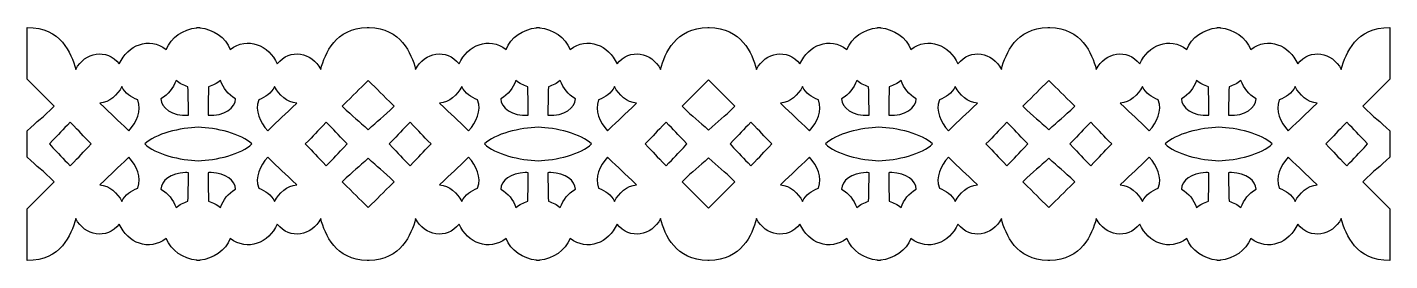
# Model space of a CAD drawing. Header units: centimetres. Extents: x -14.3 to 12.6, y 1.7 to 6.3.
import ezdxf

# ---------------------------------------------------------------- set-up
doc = ezdxf.new("R2010")
doc.units = ezdxf.units.CM
doc.header["$MEASUREMENT"] = 0
doc.layers.add('Layer 1', color=7, linetype='Continuous')

msp = doc.modelspace()

# ---------------------------------------------------------------- linework, layer by layer
at = {"layer": 'Layer 1', "color": 216}
for points, knots in [([(-14.31992, 6.27779), (-14.31992, 5.8119), (-14.32012, 5.72255), (-14.31992, 5.2553), (-14.31992, 5.2553), (-14.10449, 5.03993), (-14.04083, 4.97615), (-13.78739, 4.72277), (-13.78739, 4.72277), (-14.01543, 4.49467), (-14.11722, 4.4378), (-14.31992, 4.23504), (-14.31992, 4.23504), (-14.31992, 4.23504), (-14.31992, 4.0217), (-14.31992, 4.0217), (-14.31992, 4.0217), (-14.31992, 4.0217), (-14.31992, 3.93042), (-14.31992, 3.93042), (-14.31992, 3.93042), (-14.31992, 3.93042), (-14.31992, 3.71708), (-14.31992, 3.71708), (-14.31992, 3.71708), (-14.11722, 3.51432), (-14.01543, 3.45745), (-13.78739, 3.22935), (-13.78739, 3.22935), (-14.04083, 2.97597), (-14.10449, 2.91275), (-14.31992, 2.69738), (-14.31992, 2.69738), (-14.32012, 2.23013), (-14.31992, 2.14022), (-14.31992, 1.67433), (-14.31992, 1.67433), (-13.65963, 1.66807), (-13.4523, 2.17241), (-13.36126, 2.50195), (-13.36126, 2.50195), (-13.18319, 2.16002), (-12.75552, 2.07567), (-12.50283, 2.39332), (-12.50283, 2.39332), (-12.33549, 2.01951), (-11.92127, 1.84884), (-11.57553, 2.10942), (-11.57553, 2.10942), (-11.48395, 1.86948), (-11.24213, 1.70572), (-10.97413, 1.67825), (-10.97413, 1.67825), (-10.97413, 1.67647), (-10.97413, 1.67611), (-10.97413, 1.67433), (-10.97413, 1.67433), (-10.96412, 1.6746), (-10.95441, 1.67535), (-10.94445, 1.67601), (-10.94445, 1.67601), (-10.93468, 1.67537), (-10.92516, 1.67459), (-10.91534, 1.67433), (-10.91534, 1.67433), (-10.91533, 1.67611), (-10.91534, 1.67647), (-10.91534, 1.67825), (-10.91534, 1.67825), (-10.64733, 1.70572), (-10.40551, 1.86948), (-10.31393, 2.10942), (-10.31393, 2.10942), (-9.9682, 1.84884), (-9.55398, 2.01951), (-9.38663, 2.39332), (-9.38663, 2.39332), (-9.13394, 2.07567), (-8.70628, 2.16002), (-8.52821, 2.50195), (-8.52821, 2.50195), (-8.43915, 2.17959), (-8.23886, 1.69021), (-7.61211, 1.67489), (-7.61211, 1.67489), (-7.61211, 1.67463), (-7.61211, 1.67458), (-7.61211, 1.67433), (-7.61211, 1.67433), (-7.60484, 1.67426), (-7.59798, 1.67483), (-7.59083, 1.67489), (-7.59083, 1.67489), (-7.58374, 1.67483), (-7.57674, 1.67426), (-7.56955, 1.67433), (-7.56955, 1.67433), (-7.56955, 1.67458), (-7.56955, 1.67463), (-7.56955, 1.67489), (-7.56955, 1.67489), (-6.94311, 1.69041), (-6.74249, 2.17966), (-6.65345, 2.50195), (-6.65345, 2.50195), (-6.47538, 2.16002), (-6.04771, 2.07567), (-5.79502, 2.39332), (-5.79502, 2.39332), (-5.62768, 2.01951), (-5.21346, 1.84884), (-4.86772, 2.10942), (-4.86772, 2.10942), (-4.77614, 1.86948), (-4.53432, 1.70572), (-4.26632, 1.67825), (-4.26632, 1.67825), (-4.26632, 1.67647), (-4.26632, 1.67611), (-4.26632, 1.67433), (-4.26632, 1.67433), (-4.25631, 1.6746), (-4.2466, 1.67535), (-4.23664, 1.67601), (-4.23664, 1.67601), (-4.22686, 1.67537), (-4.21735, 1.67459), (-4.20752, 1.67433), (-4.20752, 1.67433), (-4.20752, 1.67611), (-4.20752, 1.67647), (-4.20752, 1.67825), (-4.20752, 1.67825), (-3.93952, 1.70572), (-3.6977, 1.86948), (-3.60612, 2.10942), (-3.60612, 2.10942), (-3.26039, 1.84884), (-2.84616, 2.01951), (-2.67882, 2.39332), (-2.67882, 2.39332), (-2.42613, 2.07567), (-1.99847, 2.16002), (-1.8204, 2.50195), (-1.8204, 2.50195), (-1.73043, 2.17632), (-1.52658, 1.68002), (-0.8847, 1.67433), (-0.8847, 1.67433), (-0.87699, 1.67426), (-0.86957, 1.67425), (-0.86174, 1.67433), (-0.86174, 1.67433), (-0.21969, 1.67991), (-0.01601, 2.17628), (0.07396, 2.50195), (0.07396, 2.50195), (0.25204, 2.16002), (0.6797, 2.07567), (0.93239, 2.39332), (0.93239, 2.39332), (1.09973, 2.01951), (1.51395, 1.84884), (1.85969, 2.10942), (1.85969, 2.10942), (1.95127, 1.86948), (2.19309, 1.70572), (2.46109, 1.67825), (2.46109, 1.67825), (2.46109, 1.67647), (2.46109, 1.67611), (2.46109, 1.67433), (2.46109, 1.67433), (2.4711, 1.6746), (2.48081, 1.67535), (2.49077, 1.67601), (2.49077, 1.67601), (2.50055, 1.67537), (2.51006, 1.67459), (2.51989, 1.67433), (2.51989, 1.67433), (2.51989, 1.67611), (2.51989, 1.67647), (2.51989, 1.67825), (2.51989, 1.67825), (2.78789, 1.70572), (3.02971, 1.86948), (3.12129, 2.10942), (3.12129, 2.10942), (3.46703, 1.84884), (3.88125, 2.01951), (4.04859, 2.39332), (4.04859, 2.39332), (4.30128, 2.07567), (4.72894, 2.16002), (4.90701, 2.50195), (4.90701, 2.50195), (4.99607, 2.17959), (5.19637, 1.69021), (5.82312, 1.67489), (5.82312, 1.67489), (5.82312, 1.67463), (5.82312, 1.67458), (5.82312, 1.67433), (5.82312, 1.67433), (5.83038, 1.67426), (5.83724, 1.67483), (5.8444, 1.67489), (5.8444, 1.67489), (5.85148, 1.67483), (5.85848, 1.67426), (5.86567, 1.67433), (5.86567, 1.67433), (5.86567, 1.67458), (5.86567, 1.67463), (5.86567, 1.67489), (5.86567, 1.67489), (6.49212, 1.69041), (6.69273, 2.17966), (6.78178, 2.50195), (6.78178, 2.50195), (6.95985, 2.16002), (7.38751, 2.07567), (7.6402, 2.39332), (7.6402, 2.39332), (7.80754, 2.01951), (8.22176, 1.84884), (8.5675, 2.10942), (8.5675, 2.10942), (8.65908, 1.86948), (8.9009, 1.70572), (9.1689, 1.67825), (9.1689, 1.67825), (9.1689, 1.67647), (9.1689, 1.67611), (9.1689, 1.67433), (9.1689, 1.67433), (9.17892, 1.6746), (9.18862, 1.67535), (9.19858, 1.67601), (9.19858, 1.67601), (9.20836, 1.67537), (9.21787, 1.67459), (9.2277, 1.67433), (9.2277, 1.67433), (9.2277, 1.67611), (9.2277, 1.67647), (9.2277, 1.67825), (9.2277, 1.67825), (9.4957, 1.70572), (9.73752, 1.86948), (9.8291, 2.10942), (9.8291, 2.10942), (10.17484, 1.84884), (10.58906, 2.01951), (10.7564, 2.39332), (10.7564, 2.39332), (11.00909, 2.07567), (11.43675, 2.16002), (11.61483, 2.50195), (11.61483, 2.50195), (11.70587, 2.17241), (11.9132, 1.66807), (12.57349, 1.67433), (12.57349, 1.67433), (12.57349, 2.14022), (12.57369, 2.23013), (12.57349, 2.69738), (12.57349, 2.69738), (12.35806, 2.91275), (12.2944, 2.97597), (12.04096, 3.22935), (12.04096, 3.22935), (12.269, 3.45745), (12.37078, 3.51432), (12.57349, 3.71708), (12.57349, 3.71708), (12.57349, 3.71708), (12.57349, 3.93042), (12.57349, 3.93042), (12.57349, 3.93042), (12.57349, 3.93042), (12.57349, 4.0217), (12.57349, 4.0217), (12.57349, 4.0217), (12.57349, 4.0217), (12.57349, 4.23504), (12.57349, 4.23504), (12.57349, 4.23504), (12.37078, 4.4378), (12.269, 4.49467), (12.04096, 4.72277), (12.04096, 4.72277), (12.2944, 4.97615), (12.35806, 5.03993), (12.57349, 5.2553), (12.57349, 5.2553), (12.57369, 5.72255), (12.57349, 5.8119), (12.57349, 6.27779), (12.57349, 6.27779), (11.9132, 6.28405), (11.70587, 5.77971), (11.61483, 5.45017), (11.61483, 5.45017), (11.43675, 5.7921), (11.00909, 5.87645), (10.7564, 5.5588), (10.7564, 5.5588), (10.58906, 5.93261), (10.17484, 6.10384), (9.8291, 5.84326), (9.8291, 5.84326), (9.73752, 6.0832), (9.4957, 6.24646), (9.2277, 6.27387), (9.2277, 6.27387), (9.2277, 6.27565), (9.2277, 6.27601), (9.2277, 6.27779), (9.2277, 6.27779), (9.21787, 6.27753), (9.20836, 6.2773), (9.19858, 6.27667), (9.19858, 6.27667), (9.18862, 6.27732), (9.17891, 6.27752), (9.1689, 6.27779), (9.1689, 6.27779), (9.1689, 6.27601), (9.1689, 6.27565), (9.1689, 6.27387), (9.1689, 6.27387), (8.90091, 6.24646), (8.65908, 6.0832), (8.5675, 5.84326), (8.5675, 5.84326), (8.22176, 6.10384), (7.80754, 5.93261), (7.6402, 5.5588), (7.6402, 5.5588), (7.38751, 5.87645), (6.95985, 5.7921), (6.78178, 5.45017), (6.78178, 5.45017), (6.69273, 5.77246), (6.49212, 6.26171), (5.86567, 6.27723), (5.86567, 6.27723), (5.86567, 6.27749), (5.86567, 6.27754), (5.86567, 6.27779), (5.86567, 6.27779), (5.85848, 6.27786), (5.85148, 6.27728), (5.8444, 6.27723), (5.8444, 6.27723), (5.83724, 6.27729), (5.83038, 6.27786), (5.82312, 6.27779), (5.82312, 6.27779), (5.82312, 6.27754), (5.82312, 6.27749), (5.82312, 6.27723), (5.82312, 6.27723), (5.19637, 6.26191), (4.99607, 5.77253), (4.90701, 5.45017), (4.90701, 5.45017), (4.72894, 5.7921), (4.30128, 5.87645), (4.04859, 5.5588), (4.04859, 5.5588), (3.88125, 5.93261), (3.46703, 6.10384), (3.12129, 5.84326), (3.12129, 5.84326), (3.02971, 6.0832), (2.78788, 6.24646), (2.51989, 6.27387), (2.51989, 6.27387), (2.51989, 6.27565), (2.51989, 6.27601), (2.51989, 6.27779), (2.51989, 6.27779), (2.51006, 6.27753), (2.50054, 6.2773), (2.49077, 6.27667), (2.49077, 6.27667), (2.48081, 6.27732), (2.4711, 6.27752), (2.46109, 6.27779), (2.46109, 6.27779), (2.46109, 6.27601), (2.46109, 6.27565), (2.46109, 6.27387), (2.46109, 6.27387), (2.19309, 6.24646), (1.95127, 6.0832), (1.85969, 5.84326), (1.85969, 5.84326), (1.51395, 6.10384), (1.09973, 5.93261), (0.93239, 5.5588), (0.93239, 5.5588), (0.6797, 5.87645), (0.25204, 5.7921), (0.07396, 5.45017), (0.07396, 5.45017), (-0.01601, 5.77584), (-0.21969, 6.27164), (-0.86174, 6.27723), (-0.86174, 6.27723), (-0.86174, 6.27749), (-0.86174, 6.27754), (-0.86174, 6.27779), (-0.86174, 6.27779), (-0.86556, 6.27783), (-0.86915, 6.27779), (-0.87294, 6.27779), (-0.87294, 6.27779), (-0.87688, 6.27779), (-0.88072, 6.27783), (-0.8847, 6.27779), (-0.8847, 6.27779), (-0.8847, 6.27754), (-0.8847, 6.27749), (-0.8847, 6.27723), (-0.8847, 6.27723), (-1.52657, 6.27154), (-1.73043, 5.7758), (-1.8204, 5.45017), (-1.8204, 5.45017), (-1.99847, 5.7921), (-2.42613, 5.87645), (-2.67882, 5.5588), (-2.67882, 5.5588), (-2.84616, 5.93261), (-3.26039, 6.10384), (-3.60612, 5.84326), (-3.60612, 5.84326), (-3.6977, 6.0832), (-3.93953, 6.24646), (-4.20752, 6.27387), (-4.20752, 6.27387), (-4.20752, 6.27565), (-4.20752, 6.27601), (-4.20752, 6.27779), (-4.20752, 6.27779), (-4.21735, 6.27753), (-4.22687, 6.2773), (-4.23664, 6.27667), (-4.23664, 6.27667), (-4.2466, 6.27732), (-4.25631, 6.27752), (-4.26632, 6.27779), (-4.26632, 6.27779), (-4.26632, 6.27601), (-4.26632, 6.27565), (-4.26632, 6.27387), (-4.26632, 6.27387), (-4.53432, 6.24646), (-4.77614, 6.0832), (-4.86772, 5.84326), (-4.86772, 5.84326), (-5.21346, 6.10384), (-5.62768, 5.93261), (-5.79502, 5.5588), (-5.79502, 5.5588), (-6.04771, 5.87645), (-6.47537, 5.7921), (-6.65345, 5.45017), (-6.65345, 5.45017), (-6.74249, 5.77246), (-6.94311, 6.26171), (-7.56955, 6.27723), (-7.56955, 6.27723), (-7.56955, 6.27749), (-7.56955, 6.27754), (-7.56955, 6.27779), (-7.56955, 6.27779), (-7.57674, 6.27786), (-7.58374, 6.27728), (-7.59083, 6.27723), (-7.59083, 6.27723), (-7.59798, 6.27729), (-7.60484, 6.27786), (-7.61211, 6.27779), (-7.61211, 6.27779), (-7.61211, 6.27754), (-7.61211, 6.27749), (-7.61211, 6.27723), (-7.61211, 6.27723), (-8.23886, 6.26191), (-8.43915, 5.77253), (-8.52821, 5.45017), (-8.52821, 5.45017), (-8.70628, 5.7921), (-9.13394, 5.87645), (-9.38663, 5.5588), (-9.38663, 5.5588), (-9.55397, 5.93261), (-9.9682, 6.10384), (-10.31393, 5.84326), (-10.31393, 5.84326), (-10.40551, 6.0832), (-10.64734, 6.24646), (-10.91534, 6.27387), (-10.91534, 6.27387), (-10.91533, 6.27565), (-10.91534, 6.27601), (-10.91534, 6.27779), (-10.91534, 6.27779), (-10.92516, 6.27753), (-10.93468, 6.2773), (-10.94445, 6.27667), (-10.94445, 6.27667), (-10.95441, 6.27732), (-10.96412, 6.27752), (-10.97413, 6.27779), (-10.97413, 6.27779), (-10.97413, 6.27601), (-10.97413, 6.27565), (-10.97413, 6.27387), (-10.97413, 6.27387), (-11.24213, 6.24646), (-11.48395, 6.0832), (-11.57553, 5.84326), (-11.57553, 5.84326), (-11.92127, 6.10384), (-12.33549, 5.93261), (-12.50283, 5.5588), (-12.50283, 5.5588), (-12.75552, 5.87645), (-13.18319, 5.7921), (-13.36126, 5.45017), (-13.36126, 5.45017), (-13.4523, 5.77971), (-13.65963, 6.28405), (-14.31992, 6.27779)], [0, 0, 0, 0, 0.00735294, 0.00735294, 0.00735294, 0.00735294, 0.01470588, 0.01470588, 0.01470588, 0.01470588, 0.02205882, 0.02205882, 0.02205882, 0.02205882, 0.02941176, 0.02941176, 0.02941176, 0.02941176, 0.03676471, 0.03676471, 0.03676471, 0.03676471, 0.04411765, 0.04411765, 0.04411765, 0.04411765, 0.05147059, 0.05147059, 0.05147059, 0.05147059, 0.05882353, 0.05882353, 0.05882353, 0.05882353, 0.06617647, 0.06617647, 0.06617647, 0.06617647, 0.07352941, 0.07352941, 0.07352941, 0.07352941, 0.08088235, 0.08088235, 0.08088235, 0.08088235, 0.08823529, 0.08823529, 0.08823529, 0.08823529, 0.09558824, 0.09558824, 0.09558824, 0.09558824, 0.10294118, 0.10294118, 0.10294118, 0.10294118, 0.11029412, 0.11029412, 0.11029412, 0.11029412, 0.11764706, 0.11764706, 0.11764706, 0.11764706, 0.125, 0.125, 0.125, 0.125, 0.13235294, 0.13235294, 0.13235294, 0.13235294, 0.13970588, 0.13970588, 0.13970588, 0.13970588, 0.14705882, 0.14705882, 0.14705882, 0.14705882, 0.15441176, 0.15441176, 0.15441176, 0.15441176, 0.16176471, 0.16176471, 0.16176471, 0.16176471, 0.16911765, 0.16911765, 0.16911765, 0.16911765, 0.17647059, 0.17647059, 0.17647059, 0.17647059, 0.18382353, 0.18382353, 0.18382353, 0.18382353, 0.19117647, 0.19117647, 0.19117647, 0.19117647, 0.19852941, 0.19852941, 0.19852941, 0.19852941, 0.20588235, 0.20588235, 0.20588235, 0.20588235, 0.21323529, 0.21323529, 0.21323529, 0.21323529, 0.22058824, 0.22058824, 0.22058824, 0.22058824, 0.22794118, 0.22794118, 0.22794118, 0.22794118, 0.23529412, 0.23529412, 0.23529412, 0.23529412, 0.24264706, 0.24264706, 0.24264706, 0.24264706, 0.25, 0.25, 0.25, 0.25, 0.25735294, 0.25735294, 0.25735294, 0.25735294, 0.26470588, 0.26470588, 0.26470588, 0.26470588, 0.27205882, 0.27205882, 0.27205882, 0.27205882, 0.27941176, 0.27941176, 0.27941176, 0.27941176, 0.28676471, 0.28676471, 0.28676471, 0.28676471, 0.29411765, 0.29411765, 0.29411765, 0.29411765, 0.30147059, 0.30147059, 0.30147059, 0.30147059, 0.30882353, 0.30882353, 0.30882353, 0.30882353, 0.31617647, 0.31617647, 0.31617647, 0.31617647, 0.32352941, 0.32352941, 0.32352941, 0.32352941, 0.33088235, 0.33088235, 0.33088235, 0.33088235, 0.33823529, 0.33823529, 0.33823529, 0.33823529, 0.34558824, 0.34558824, 0.34558824, 0.34558824, 0.35294118, 0.35294118, 0.35294118, 0.35294118, 0.36029412, 0.36029412, 0.36029412, 0.36029412, 0.36764706, 0.36764706, 0.36764706, 0.36764706, 0.375, 0.375, 0.375, 0.375, 0.38235294, 0.38235294, 0.38235294, 0.38235294, 0.38970588, 0.38970588, 0.38970588, 0.38970588, 0.39705882, 0.39705882, 0.39705882, 0.39705882, 0.40441176, 0.40441176, 0.40441176, 0.40441176, 0.41176471, 0.41176471, 0.41176471, 0.41176471, 0.41911765, 0.41911765, 0.41911765, 0.41911765, 0.42647059, 0.42647059, 0.42647059, 0.42647059, 0.43382353, 0.43382353, 0.43382353, 0.43382353, 0.44117647, 0.44117647, 0.44117647, 0.44117647, 0.44852941, 0.44852941, 0.44852941, 0.44852941, 0.45588235, 0.45588235, 0.45588235, 0.45588235, 0.46323529, 0.46323529, 0.46323529, 0.46323529, 0.47058824, 0.47058824, 0.47058824, 0.47058824, 0.47794118, 0.47794118, 0.47794118, 0.47794118, 0.48529412, 0.48529412, 0.48529412, 0.48529412, 0.49264706, 0.49264706, 0.49264706, 0.49264706, 0.5, 0.5, 0.5, 0.5, 0.50735294, 0.50735294, 0.50735294, 0.50735294, 0.51470588, 0.51470588, 0.51470588, 0.51470588, 0.52205882, 0.52205882, 0.52205882, 0.52205882, 0.52941176, 0.52941176, 0.52941176, 0.52941176, 0.53676471, 0.53676471, 0.53676471, 0.53676471, 0.54411765, 0.54411765, 0.54411765, 0.54411765, 0.55147059, 0.55147059, 0.55147059, 0.55147059, 0.55882353, 0.55882353, 0.55882353, 0.55882353, 0.56617647, 0.56617647, 0.56617647, 0.56617647, 0.57352941, 0.57352941, 0.57352941, 0.57352941, 0.58088235, 0.58088235, 0.58088235, 0.58088235, 0.58823529, 0.58823529, 0.58823529, 0.58823529, 0.59558824, 0.59558824, 0.59558824, 0.59558824, 0.60294118, 0.60294118, 0.60294118, 0.60294118, 0.61029412, 0.61029412, 0.61029412, 0.61029412, 0.61764706, 0.61764706, 0.61764706, 0.61764706, 0.625, 0.625, 0.625, 0.625, 0.63235294, 0.63235294, 0.63235294, 0.63235294, 0.63970588, 0.63970588, 0.63970588, 0.63970588, 0.64705882, 0.64705882, 0.64705882, 0.64705882, 0.65441176, 0.65441176, 0.65441176, 0.65441176, 0.66176471, 0.66176471, 0.66176471, 0.66176471, 0.66911765, 0.66911765, 0.66911765, 0.66911765, 0.67647059, 0.67647059, 0.67647059, 0.67647059, 0.68382353, 0.68382353, 0.68382353, 0.68382353, 0.69117647, 0.69117647, 0.69117647, 0.69117647, 0.69852941, 0.69852941, 0.69852941, 0.69852941, 0.70588235, 0.70588235, 0.70588235, 0.70588235, 0.71323529, 0.71323529, 0.71323529, 0.71323529, 0.72058824, 0.72058824, 0.72058824, 0.72058824, 0.72794118, 0.72794118, 0.72794118, 0.72794118, 0.73529412, 0.73529412, 0.73529412, 0.73529412, 0.74264706, 0.74264706, 0.74264706, 0.74264706, 0.75, 0.75, 0.75, 0.75, 0.75735294, 0.75735294, 0.75735294, 0.75735294, 0.76470588, 0.76470588, 0.76470588, 0.76470588, 0.77205882, 0.77205882, 0.77205882, 0.77205882, 0.77941176, 0.77941176, 0.77941176, 0.77941176, 0.78676471, 0.78676471, 0.78676471, 0.78676471, 0.79411765, 0.79411765, 0.79411765, 0.79411765, 0.80147059, 0.80147059, 0.80147059, 0.80147059, 0.80882353, 0.80882353, 0.80882353, 0.80882353, 0.81617647, 0.81617647, 0.81617647, 0.81617647, 0.82352941, 0.82352941, 0.82352941, 0.82352941, 0.83088235, 0.83088235, 0.83088235, 0.83088235, 0.83823529, 0.83823529, 0.83823529, 0.83823529, 0.84558824, 0.84558824, 0.84558824, 0.84558824, 0.85294118, 0.85294118, 0.85294118, 0.85294118, 0.86029412, 0.86029412, 0.86029412, 0.86029412, 0.86764706, 0.86764706, 0.86764706, 0.86764706, 0.875, 0.875, 0.875, 0.875, 0.88235294, 0.88235294, 0.88235294, 0.88235294, 0.88970588, 0.88970588, 0.88970588, 0.88970588, 0.89705882, 0.89705882, 0.89705882, 0.89705882, 0.90441176, 0.90441176, 0.90441176, 0.90441176, 0.91176471, 0.91176471, 0.91176471, 0.91176471, 0.91911765, 0.91911765, 0.91911765, 0.91911765, 0.92647059, 0.92647059, 0.92647059, 0.92647059, 0.93382353, 0.93382353, 0.93382353, 0.93382353, 0.94117647, 0.94117647, 0.94117647, 0.94117647, 0.94852941, 0.94852941, 0.94852941, 0.94852941, 0.95588235, 0.95588235, 0.95588235, 0.95588235, 0.96323529, 0.96323529, 0.96323529, 0.96323529, 0.97058824, 0.97058824, 0.97058824, 0.97058824, 0.97794118, 0.97794118, 0.97794118, 0.97794118, 0.98529412, 0.98529412, 0.98529412, 0.98529412, 1, 1, 1, 1]), ([(-11.38179, 5.2329), (-11.31485, 5.17534), (-11.23502, 5.13169), (-11.14772, 5.10747), (-11.14772, 5.10747), (-11.14364, 4.89405), (-11.138, 4.8083), (-11.13988, 4.54302), (-11.13988, 4.54302), (-11.4582, 4.52499), (-11.67983, 4.69143), (-11.68249, 4.8706), (-11.68249, 4.8706), (-11.53344, 4.95297), (-11.4423, 5.07573), (-11.38179, 5.2329)], [0, 0, 0, 0, 0.2, 0.2, 0.2, 0.2, 0.4, 0.4, 0.4, 0.4, 0.6, 0.6, 0.6, 0.6, 1, 1, 1, 1]), ([(-10.50768, 5.2329), (-10.44717, 5.07573), (-10.35603, 4.95297), (-10.20698, 4.8706), (-10.20698, 4.8706), (-10.20963, 4.69143), (-10.43126, 4.52499), (-10.74959, 4.54302), (-10.74959, 4.54302), (-10.75146, 4.8083), (-10.74583, 4.89405), (-10.74175, 5.10747), (-10.74175, 5.10747), (-10.65444, 5.13169), (-10.57462, 5.17534), (-10.50768, 5.2329)], [0, 0, 0, 0, 0.2, 0.2, 0.2, 0.2, 0.4, 0.4, 0.4, 0.4, 0.6, 0.6, 0.6, 0.6, 1, 1, 1, 1]), ([(-7.59083, 5.23402), (-7.39513, 5.03836), (-7.3229, 4.96603), (-7.07958, 4.72277), (-7.07958, 4.72277), (-7.29917, 4.50313), (-7.40254, 4.44101), (-7.59083, 4.25576), (-7.59083, 4.25576), (-7.77912, 4.44101), (-7.88248, 4.50313), (-8.10207, 4.72277), (-8.10207, 4.72277), (-7.85876, 4.96603), (-7.78653, 5.03836), (-7.59083, 5.23402)], [0, 0, 0, 0, 0.2, 0.2, 0.2, 0.2, 0.4, 0.4, 0.4, 0.4, 0.6, 0.6, 0.6, 0.6, 1, 1, 1, 1]), ([(-4.67397, 5.2329), (-4.60704, 5.17534), (-4.52721, 5.13169), (-4.43991, 5.10747), (-4.43991, 5.10747), (-4.43583, 4.89405), (-4.43019, 4.8083), (-4.43207, 4.54302), (-4.43207, 4.54302), (-4.75039, 4.52499), (-4.97202, 4.69143), (-4.97467, 4.8706), (-4.97467, 4.8706), (-4.82563, 4.95297), (-4.73449, 5.07573), (-4.67397, 5.2329)], [0, 0, 0, 0, 0.2, 0.2, 0.2, 0.2, 0.4, 0.4, 0.4, 0.4, 0.6, 0.6, 0.6, 0.6, 1, 1, 1, 1]), ([(-3.79987, 5.2329), (-3.73935, 5.07573), (-3.64822, 4.95297), (-3.49917, 4.8706), (-3.49917, 4.8706), (-3.50182, 4.69143), (-3.72345, 4.52499), (-4.04177, 4.54302), (-4.04177, 4.54302), (-4.04365, 4.8083), (-4.03802, 4.89405), (-4.03393, 5.10747), (-4.03393, 5.10747), (-3.94663, 5.13169), (-3.86681, 5.17534), (-3.79987, 5.2329)], [0, 0, 0, 0, 0.2, 0.2, 0.2, 0.2, 0.4, 0.4, 0.4, 0.4, 0.6, 0.6, 0.6, 0.6, 1, 1, 1, 1]), ([(-0.87294, 5.2441), (-0.6684, 5.03961), (-0.60015, 4.97069), (-0.35217, 4.72277), (-0.35217, 4.72277), (-0.57557, 4.49931), (-0.67829, 4.43919), (-0.87294, 4.24624), (-0.87294, 4.24624), (-1.06778, 4.43943), (-1.17075, 4.4992), (-1.39426, 4.72277), (-1.39426, 4.72277), (-1.14615, 4.97082), (-1.07773, 5.03935), (-0.87294, 5.2441)], [0, 0, 0, 0, 0.2, 0.2, 0.2, 0.2, 0.4, 0.4, 0.4, 0.4, 0.6, 0.6, 0.6, 0.6, 1, 1, 1, 1]), ([(2.05344, 5.2329), (2.12038, 5.17534), (2.2002, 5.13169), (2.2875, 5.10747), (2.2875, 5.10747), (2.29159, 4.89405), (2.29722, 4.8083), (2.29534, 4.54302), (2.29534, 4.54302), (1.97702, 4.52499), (1.75539, 4.69143), (1.75274, 4.8706), (1.75274, 4.8706), (1.90179, 4.95297), (1.99292, 5.07573), (2.05344, 5.2329)], [0, 0, 0, 0, 0.2, 0.2, 0.2, 0.2, 0.4, 0.4, 0.4, 0.4, 0.6, 0.6, 0.6, 0.6, 1, 1, 1, 1]), ([(2.92754, 5.2329), (2.98806, 5.07573), (3.07919, 4.95297), (3.22824, 4.8706), (3.22824, 4.8706), (3.22559, 4.69143), (3.00396, 4.52499), (2.68564, 4.54302), (2.68564, 4.54302), (2.68376, 4.8083), (2.68939, 4.89405), (2.69348, 5.10747), (2.69348, 5.10747), (2.78078, 5.13169), (2.8606, 5.17534), (2.92754, 5.2329)], [0, 0, 0, 0, 0.2, 0.2, 0.2, 0.2, 0.4, 0.4, 0.4, 0.4, 0.6, 0.6, 0.6, 0.6, 1, 1, 1, 1]), ([(5.8444, 5.23402), (6.04009, 5.03836), (6.11233, 4.96603), (6.35564, 4.72277), (6.35564, 4.72277), (6.13605, 4.50313), (6.03268, 4.44101), (5.8444, 4.25576), (5.8444, 4.25576), (5.65611, 4.44101), (5.55274, 4.50313), (5.33315, 4.72277), (5.33315, 4.72277), (5.57646, 4.96603), (5.6487, 5.03836), (5.8444, 5.23402)], [0, 0, 0, 0, 0.2, 0.2, 0.2, 0.2, 0.4, 0.4, 0.4, 0.4, 0.6, 0.6, 0.6, 0.6, 1, 1, 1, 1]), ([(8.76125, 5.2329), (8.82819, 5.17534), (8.90801, 5.13169), (8.99531, 5.10747), (8.99531, 5.10747), (8.9994, 4.89405), (9.00503, 4.8083), (9.00315, 4.54302), (9.00315, 4.54302), (8.68483, 4.52499), (8.4632, 4.69143), (8.46055, 4.8706), (8.46055, 4.8706), (8.6096, 4.95297), (8.70073, 5.07573), (8.76125, 5.2329)], [0, 0, 0, 0, 0.2, 0.2, 0.2, 0.2, 0.4, 0.4, 0.4, 0.4, 0.6, 0.6, 0.6, 0.6, 1, 1, 1, 1]), ([(9.63535, 5.2329), (9.69587, 5.07573), (9.787, 4.95297), (9.93605, 4.8706), (9.93605, 4.8706), (9.9334, 4.69143), (9.71177, 4.52499), (9.39345, 4.54302), (9.39345, 4.54302), (9.39157, 4.8083), (9.3972, 4.89405), (9.40129, 5.10747), (9.40129, 5.10747), (9.48859, 5.13169), (9.56841, 5.17534), (9.63535, 5.2329)], [0, 0, 0, 0, 0.2, 0.2, 0.2, 0.2, 0.4, 0.4, 0.4, 0.4, 0.6, 0.6, 0.6, 0.6, 1, 1, 1, 1]), ([(-12.45244, 5.10915), (-12.38357, 4.97819), (-12.27481, 4.89943), (-12.1383, 4.84876), (-12.1383, 4.84876), (-12.05596, 4.63011), (-12.16404, 4.40392), (-12.31581, 4.2384), (-12.31581, 4.2384), (-12.56263, 4.4729), (-12.62771, 4.53473), (-12.88753, 4.78157), (-12.88753, 4.78157), (-12.70018, 4.79853), (-12.5359, 4.94651), (-12.45244, 5.10915)], [0, 0, 0, 0, 0.2, 0.2, 0.2, 0.2, 0.4, 0.4, 0.4, 0.4, 0.6, 0.6, 0.6, 0.6, 1, 1, 1, 1]), ([(-9.43703, 5.10915), (-9.35357, 4.94651), (-9.18929, 4.79853), (-9.00194, 4.78157), (-9.00194, 4.78157), (-9.26176, 4.53473), (-9.32683, 4.4729), (-9.57366, 4.2384), (-9.57366, 4.2384), (-9.72543, 4.40392), (-9.83351, 4.63011), (-9.75117, 4.84876), (-9.75117, 4.84876), (-9.61465, 4.89943), (-9.5059, 4.97819), (-9.43703, 5.10915)], [0, 0, 0, 0, 0.2, 0.2, 0.2, 0.2, 0.4, 0.4, 0.4, 0.4, 0.6, 0.6, 0.6, 0.6, 1, 1, 1, 1]), ([(-5.74463, 5.10915), (-5.67576, 4.97819), (-5.567, 4.89943), (-5.43049, 4.84876), (-5.43049, 4.84876), (-5.34815, 4.63011), (-5.45623, 4.40392), (-5.60799, 4.2384), (-5.60799, 4.2384), (-5.85482, 4.4729), (-5.9199, 4.53473), (-6.17972, 4.78157), (-6.17972, 4.78157), (-5.99237, 4.79853), (-5.82809, 4.94651), (-5.74463, 5.10915)], [0, 0, 0, 0, 0.2, 0.2, 0.2, 0.2, 0.4, 0.4, 0.4, 0.4, 0.6, 0.6, 0.6, 0.6, 1, 1, 1, 1]), ([(-2.72922, 5.10915), (-2.64576, 4.94651), (-2.48148, 4.79853), (-2.29413, 4.78157), (-2.29413, 4.78157), (-2.55395, 4.53473), (-2.61902, 4.4729), (-2.86585, 4.2384), (-2.86585, 4.2384), (-3.01761, 4.40392), (-3.1257, 4.63011), (-3.04336, 4.84876), (-3.04336, 4.84876), (-2.90684, 4.89943), (-2.79808, 4.97819), (-2.72922, 5.10915)], [0, 0, 0, 0, 0.2, 0.2, 0.2, 0.2, 0.4, 0.4, 0.4, 0.4, 0.6, 0.6, 0.6, 0.6, 1, 1, 1, 1]), ([(0.98279, 5.10915), (1.05165, 4.97819), (1.16041, 4.89943), (1.29693, 4.84876), (1.29693, 4.84876), (1.37926, 4.63011), (1.27118, 4.40392), (1.11942, 4.2384), (1.11942, 4.2384), (0.87259, 4.4729), (0.80751, 4.53473), (0.54769, 4.78157), (0.54769, 4.78157), (0.73504, 4.79853), (0.89932, 4.94651), (0.98279, 5.10915)], [0, 0, 0, 0, 0.2, 0.2, 0.2, 0.2, 0.4, 0.4, 0.4, 0.4, 0.6, 0.6, 0.6, 0.6, 1, 1, 1, 1]), ([(3.99819, 5.10915), (4.08165, 4.94651), (4.24593, 4.79853), (4.43329, 4.78157), (4.43329, 4.78157), (4.17347, 4.53473), (4.10839, 4.4729), (3.86156, 4.2384), (3.86156, 4.2384), (3.7098, 4.40392), (3.60171, 4.63011), (3.68405, 4.84876), (3.68405, 4.84876), (3.82057, 4.89943), (3.92933, 4.97819), (3.99819, 5.10915)], [0, 0, 0, 0, 0.2, 0.2, 0.2, 0.2, 0.4, 0.4, 0.4, 0.4, 0.6, 0.6, 0.6, 0.6, 1, 1, 1, 1]), ([(7.6906, 5.10915), (7.75946, 4.97819), (7.86822, 4.89943), (8.00474, 4.84876), (8.00474, 4.84876), (8.08708, 4.63011), (7.97899, 4.40392), (7.82723, 4.2384), (7.82723, 4.2384), (7.5804, 4.4729), (7.51532, 4.53473), (7.2555, 4.78157), (7.2555, 4.78157), (7.44286, 4.79853), (7.60714, 4.94651), (7.6906, 5.10915)], [0, 0, 0, 0, 0.2, 0.2, 0.2, 0.2, 0.4, 0.4, 0.4, 0.4, 0.6, 0.6, 0.6, 0.6, 1, 1, 1, 1]), ([(10.706, 5.10915), (10.78947, 4.94651), (10.95374, 4.79853), (11.1411, 4.78157), (11.1411, 4.78157), (10.88128, 4.53473), (10.8162, 4.4729), (10.56937, 4.2384), (10.56937, 4.2384), (10.41761, 4.40392), (10.30953, 4.63011), (10.39186, 4.84876), (10.39186, 4.84876), (10.52838, 4.89943), (10.63714, 4.97819), (10.706, 5.10915)], [0, 0, 0, 0, 0.2, 0.2, 0.2, 0.2, 0.4, 0.4, 0.4, 0.4, 0.6, 0.6, 0.6, 0.6, 1, 1, 1, 1]), ([(-13.47045, 4.40639), (-13.26548, 4.20147), (-13.24211, 4.16207), (-13.0572, 3.97634), (-13.0572, 3.97634), (-13.24238, 3.79036), (-13.26537, 3.75131), (-13.47045, 3.54629), (-13.47045, 3.54629), (-13.63511, 3.71099), (-13.67622, 3.76308), (-13.88203, 3.97634), (-13.88203, 3.97634), (-13.67642, 4.18941), (-13.63506, 4.24175), (-13.47045, 4.40639)], [0, 0, 0, 0, 0.2, 0.2, 0.2, 0.2, 0.4, 0.4, 0.4, 0.4, 0.6, 0.6, 0.6, 0.6, 1, 1, 1, 1]), ([(-10.94445, 4.30616), (-10.60472, 4.30088), (-10.08094, 4.17609), (-9.8878, 3.97634), (-9.8878, 3.97634), (-10.08094, 3.77659), (-10.60472, 3.65127), (-10.94445, 3.64596), (-10.94445, 3.64596), (-11.28417, 3.65114), (-11.80842, 3.77648), (-12.00167, 3.97634), (-12.00167, 3.97634), (-11.80842, 4.1762), (-11.28417, 4.30101), (-10.94445, 4.30616)], [0, 0, 0, 0, 0.2, 0.2, 0.2, 0.2, 0.4, 0.4, 0.4, 0.4, 0.6, 0.6, 0.6, 0.6, 1, 1, 1, 1]), ([(-8.41901, 4.40639), (-8.25441, 4.24175), (-8.21305, 4.18941), (-8.00744, 3.97634), (-8.00744, 3.97634), (-8.21324, 3.76308), (-8.25435, 3.71099), (-8.41901, 3.54629), (-8.41901, 3.54629), (-8.62409, 3.75131), (-8.64709, 3.79036), (-8.83227, 3.97634), (-8.83227, 3.97634), (-8.64735, 4.16207), (-8.62399, 4.20147), (-8.41901, 4.40639)], [0, 0, 0, 0, 0.2, 0.2, 0.2, 0.2, 0.4, 0.4, 0.4, 0.4, 0.6, 0.6, 0.6, 0.6, 1, 1, 1, 1]), ([(-6.76264, 4.40639), (-6.55767, 4.20147), (-6.5343, 4.16207), (-6.34939, 3.97634), (-6.34939, 3.97634), (-6.53457, 3.79036), (-6.55756, 3.75131), (-6.76264, 3.54629), (-6.76264, 3.54629), (-6.9273, 3.71099), (-6.96841, 3.76308), (-7.17421, 3.97634), (-7.17421, 3.97634), (-6.96861, 4.18941), (-6.92724, 4.24175), (-6.76264, 4.40639)], [0, 0, 0, 0, 0.2, 0.2, 0.2, 0.2, 0.4, 0.4, 0.4, 0.4, 0.6, 0.6, 0.6, 0.6, 1, 1, 1, 1]), ([(-4.23664, 4.30616), (-3.89691, 4.30088), (-3.37313, 4.17609), (-3.17999, 3.97634), (-3.17999, 3.97634), (-3.37313, 3.77659), (-3.89691, 3.65127), (-4.23664, 3.64596), (-4.23664, 3.64596), (-4.57636, 3.65114), (-5.10061, 3.77648), (-5.29385, 3.97634), (-5.29385, 3.97634), (-5.10061, 4.1762), (-4.57636, 4.30101), (-4.23664, 4.30616)], [0, 0, 0, 0, 0.2, 0.2, 0.2, 0.2, 0.4, 0.4, 0.4, 0.4, 0.6, 0.6, 0.6, 0.6, 1, 1, 1, 1]), ([(-1.7112, 4.40639), (-1.5466, 4.24175), (-1.50524, 4.18941), (-1.29963, 3.97634), (-1.29963, 3.97634), (-1.50543, 3.76308), (-1.54654, 3.71099), (-1.7112, 3.54629), (-1.7112, 3.54629), (-1.91628, 3.75131), (-1.93928, 3.79036), (-2.12446, 3.97634), (-2.12446, 3.97634), (-1.93954, 4.16207), (-1.91618, 4.20147), (-1.7112, 4.40639)], [0, 0, 0, 0, 0.2, 0.2, 0.2, 0.2, 0.4, 0.4, 0.4, 0.4, 0.6, 0.6, 0.6, 0.6, 1, 1, 1, 1]), ([(-0.03523, 4.40639), (0.16974, 4.20147), (0.19311, 4.16207), (0.37802, 3.97634), (0.37802, 3.97634), (0.19284, 3.79036), (0.16985, 3.75131), (-0.03523, 3.54629), (-0.03523, 3.54629), (-0.19989, 3.71099), (-0.241, 3.76308), (-0.4468, 3.97634), (-0.4468, 3.97634), (-0.2412, 4.18941), (-0.19983, 4.24175), (-0.03523, 4.40639)], [0, 0, 0, 0, 0.2, 0.2, 0.2, 0.2, 0.4, 0.4, 0.4, 0.4, 0.6, 0.6, 0.6, 0.6, 1, 1, 1, 1]), ([(2.49077, 4.30616), (2.8305, 4.30088), (3.35429, 4.17609), (3.54742, 3.97634), (3.54742, 3.97634), (3.35429, 3.77659), (2.8305, 3.65127), (2.49077, 3.64596), (2.49077, 3.64596), (2.15105, 3.65114), (1.6268, 3.77648), (1.43356, 3.97634), (1.43356, 3.97634), (1.6268, 4.1762), (2.15105, 4.30101), (2.49077, 4.30616)], [0, 0, 0, 0, 0.2, 0.2, 0.2, 0.2, 0.4, 0.4, 0.4, 0.4, 0.6, 0.6, 0.6, 0.6, 1, 1, 1, 1]), ([(5.01621, 4.40639), (5.18081, 4.24175), (5.22217, 4.18941), (5.42778, 3.97634), (5.42778, 3.97634), (5.22198, 3.76308), (5.18087, 3.71099), (5.01621, 3.54629), (5.01621, 3.54629), (4.81113, 3.75131), (4.78813, 3.79036), (4.60295, 3.97634), (4.60295, 3.97634), (4.78787, 4.16207), (4.81124, 4.20147), (5.01621, 4.40639)], [0, 0, 0, 0, 0.2, 0.2, 0.2, 0.2, 0.4, 0.4, 0.4, 0.4, 0.6, 0.6, 0.6, 0.6, 1, 1, 1, 1]), ([(6.67258, 4.40639), (6.87755, 4.20147), (6.90092, 4.16207), (7.08584, 3.97634), (7.08584, 3.97634), (6.90066, 3.79036), (6.87766, 3.75131), (6.67258, 3.54629), (6.67258, 3.54629), (6.50792, 3.71099), (6.46681, 3.76308), (6.26101, 3.97634), (6.26101, 3.97634), (6.46662, 4.18941), (6.50798, 4.24175), (6.67258, 4.40639)], [0, 0, 0, 0, 0.2, 0.2, 0.2, 0.2, 0.4, 0.4, 0.4, 0.4, 0.6, 0.6, 0.6, 0.6, 1, 1, 1, 1]), ([(9.19858, 4.30616), (9.53831, 4.30088), (10.0621, 4.17609), (10.25523, 3.97634), (10.25523, 3.97634), (10.0621, 3.77659), (9.53831, 3.65127), (9.19858, 3.64596), (9.19858, 3.64596), (8.85886, 3.65114), (8.33461, 3.77648), (8.14137, 3.97634), (8.14137, 3.97634), (8.33461, 4.1762), (8.85886, 4.30101), (9.19858, 4.30616)], [0, 0, 0, 0, 0.2, 0.2, 0.2, 0.2, 0.4, 0.4, 0.4, 0.4, 0.6, 0.6, 0.6, 0.6, 1, 1, 1, 1]), ([(11.72402, 4.40639), (11.88862, 4.24175), (11.92998, 4.18941), (12.1356, 3.97634), (12.1356, 3.97634), (11.92979, 3.76308), (11.88868, 3.71099), (11.72402, 3.54629), (11.72402, 3.54629), (11.51894, 3.75131), (11.49594, 3.79036), (11.31077, 3.97634), (11.31077, 3.97634), (11.49568, 4.16207), (11.51905, 4.20147), (11.72402, 4.40639)], [0, 0, 0, 0, 0.2, 0.2, 0.2, 0.2, 0.4, 0.4, 0.4, 0.4, 0.6, 0.6, 0.6, 0.6, 1, 1, 1, 1]), ([(-12.31581, 3.71372), (-12.16404, 3.5482), (-12.05596, 3.32257), (-12.1383, 3.10392), (-12.1383, 3.10392), (-12.27481, 3.05325), (-12.38357, 2.97393), (-12.45244, 2.84297), (-12.45244, 2.84297), (-12.5359, 3.00561), (-12.70018, 3.15415), (-12.88753, 3.17111), (-12.88753, 3.17111), (-12.62771, 3.41795), (-12.56263, 3.47922), (-12.31581, 3.71372)], [0, 0, 0, 0, 0.2, 0.2, 0.2, 0.2, 0.4, 0.4, 0.4, 0.4, 0.6, 0.6, 0.6, 0.6, 1, 1, 1, 1]), ([(-9.57366, 3.71372), (-9.32683, 3.47922), (-9.26176, 3.41795), (-9.00194, 3.17111), (-9.00194, 3.17111), (-9.18929, 3.15415), (-9.35357, 3.00561), (-9.43703, 2.84297), (-9.43703, 2.84297), (-9.50589, 2.97393), (-9.61465, 3.05325), (-9.75117, 3.10392), (-9.75117, 3.10392), (-9.83351, 3.32257), (-9.72543, 3.5482), (-9.57366, 3.71372)], [0, 0, 0, 0, 0.2, 0.2, 0.2, 0.2, 0.4, 0.4, 0.4, 0.4, 0.6, 0.6, 0.6, 0.6, 1, 1, 1, 1]), ([(-7.59083, 3.69636), (-7.40254, 3.51111), (-7.29917, 3.44899), (-7.07958, 3.22935), (-7.07958, 3.22935), (-7.32289, 2.9861), (-7.39514, 2.91427), (-7.59083, 2.71866), (-7.59083, 2.71866), (-7.78652, 2.91427), (-7.85876, 2.9861), (-8.10207, 3.22935), (-8.10207, 3.22935), (-7.88248, 3.44899), (-7.77912, 3.51111), (-7.59083, 3.69636)], [0, 0, 0, 0, 0.2, 0.2, 0.2, 0.2, 0.4, 0.4, 0.4, 0.4, 0.6, 0.6, 0.6, 0.6, 1, 1, 1, 1]), ([(-5.60799, 3.71372), (-5.45623, 3.5482), (-5.34815, 3.32257), (-5.43049, 3.10392), (-5.43049, 3.10392), (-5.567, 3.05325), (-5.67576, 2.97393), (-5.74463, 2.84297), (-5.74463, 2.84297), (-5.82809, 3.00561), (-5.99237, 3.15415), (-6.17972, 3.17111), (-6.17972, 3.17111), (-5.9199, 3.41795), (-5.85482, 3.47922), (-5.60799, 3.71372)], [0, 0, 0, 0, 0.2, 0.2, 0.2, 0.2, 0.4, 0.4, 0.4, 0.4, 0.6, 0.6, 0.6, 0.6, 1, 1, 1, 1]), ([(-2.86585, 3.71372), (-2.61902, 3.47922), (-2.55395, 3.41795), (-2.29413, 3.17111), (-2.29413, 3.17111), (-2.48148, 3.15415), (-2.64576, 3.00561), (-2.72922, 2.84297), (-2.72922, 2.84297), (-2.79808, 2.97393), (-2.90684, 3.05325), (-3.04336, 3.10392), (-3.04336, 3.10392), (-3.1257, 3.32257), (-3.01761, 3.5482), (-2.86585, 3.71372)], [0, 0, 0, 0, 0.2, 0.2, 0.2, 0.2, 0.4, 0.4, 0.4, 0.4, 0.6, 0.6, 0.6, 0.6, 1, 1, 1, 1]), ([(-0.87294, 3.70588), (-0.67826, 3.51289), (-0.57559, 3.45282), (-0.35217, 3.22935), (-0.35217, 3.22935), (-0.60015, 2.98143), (-0.66841, 2.91304), (-0.87294, 2.70858), (-0.87294, 2.70858), (-1.07773, 2.9133), (-1.14615, 2.9813), (-1.39426, 3.22935), (-1.39426, 3.22935), (-1.17073, 3.45294), (-1.06781, 3.51266), (-0.87294, 3.70588)], [0, 0, 0, 0, 0.2, 0.2, 0.2, 0.2, 0.4, 0.4, 0.4, 0.4, 0.6, 0.6, 0.6, 0.6, 1, 1, 1, 1]), ([(1.11942, 3.71372), (1.27118, 3.5482), (1.37926, 3.32257), (1.29693, 3.10392), (1.29693, 3.10392), (1.16041, 3.05325), (1.05165, 2.97393), (0.98279, 2.84297), (0.98279, 2.84297), (0.89932, 3.00561), (0.73504, 3.15415), (0.54769, 3.17111), (0.54769, 3.17111), (0.80751, 3.41795), (0.87259, 3.47922), (1.11942, 3.71372)], [0, 0, 0, 0, 0.2, 0.2, 0.2, 0.2, 0.4, 0.4, 0.4, 0.4, 0.6, 0.6, 0.6, 0.6, 1, 1, 1, 1]), ([(3.86156, 3.71372), (4.10839, 3.47922), (4.17347, 3.41795), (4.43329, 3.17111), (4.43329, 3.17111), (4.24593, 3.15415), (4.08165, 3.00561), (3.99819, 2.84297), (3.99819, 2.84297), (3.92933, 2.97393), (3.82057, 3.05325), (3.68405, 3.10392), (3.68405, 3.10392), (3.60171, 3.32257), (3.7098, 3.5482), (3.86156, 3.71372)], [0, 0, 0, 0, 0.2, 0.2, 0.2, 0.2, 0.4, 0.4, 0.4, 0.4, 0.6, 0.6, 0.6, 0.6, 1, 1, 1, 1]), ([(5.8444, 3.69636), (6.03268, 3.51111), (6.13605, 3.44899), (6.35564, 3.22935), (6.35564, 3.22935), (6.11233, 2.9861), (6.04008, 2.91427), (5.8444, 2.71866), (5.8444, 2.71866), (5.64871, 2.91427), (5.57646, 2.9861), (5.33315, 3.22935), (5.33315, 3.22935), (5.55274, 3.44899), (5.65611, 3.51111), (5.8444, 3.69636)], [0, 0, 0, 0, 0.2, 0.2, 0.2, 0.2, 0.4, 0.4, 0.4, 0.4, 0.6, 0.6, 0.6, 0.6, 1, 1, 1, 1]), ([(7.82723, 3.71372), (7.97899, 3.5482), (8.08708, 3.32257), (8.00474, 3.10392), (8.00474, 3.10392), (7.86822, 3.05325), (7.75946, 2.97393), (7.6906, 2.84297), (7.6906, 2.84297), (7.60714, 3.00561), (7.44286, 3.15415), (7.2555, 3.17111), (7.2555, 3.17111), (7.51532, 3.41795), (7.5804, 3.47922), (7.82723, 3.71372)], [0, 0, 0, 0, 0.2, 0.2, 0.2, 0.2, 0.4, 0.4, 0.4, 0.4, 0.6, 0.6, 0.6, 0.6, 1, 1, 1, 1]), ([(10.56937, 3.71372), (10.8162, 3.47922), (10.88128, 3.41795), (11.1411, 3.17111), (11.1411, 3.17111), (10.95375, 3.15415), (10.78947, 3.00561), (10.706, 2.84297), (10.706, 2.84297), (10.63714, 2.97393), (10.52838, 3.05325), (10.39186, 3.10392), (10.39186, 3.10392), (10.30953, 3.32257), (10.41761, 3.5482), (10.56937, 3.71372)], [0, 0, 0, 0, 0.2, 0.2, 0.2, 0.2, 0.4, 0.4, 0.4, 0.4, 0.6, 0.6, 0.6, 0.6, 1, 1, 1, 1]), ([(-11.19868, 3.41078), (-11.17957, 3.41105), (-11.15978, 3.41022), (-11.13988, 3.4091), (-11.13988, 3.4091), (-11.138, 3.14382), (-11.14364, 3.05807), (-11.14772, 2.84465), (-11.14772, 2.84465), (-11.23502, 2.82043), (-11.31485, 2.77734), (-11.38179, 2.71978), (-11.38179, 2.71978), (-11.4423, 2.87695), (-11.53344, 2.99971), (-11.68249, 3.08208), (-11.68249, 3.08208), (-11.68, 3.25005), (-11.48531, 3.40671), (-11.19868, 3.41078)], [0, 0, 0, 0, 0.16666667, 0.16666667, 0.16666667, 0.16666667, 0.33333333, 0.33333333, 0.33333333, 0.33333333, 0.5, 0.5, 0.5, 0.5, 0.66666667, 0.66666667, 0.66666667, 0.66666667, 1, 1, 1, 1]), ([(-10.71991, 3.41078), (-10.71008, 3.41109), (-10.70034, 3.41091), (-10.69079, 3.41078), (-10.69079, 3.41078), (-10.40416, 3.40671), (-10.20947, 3.25005), (-10.20698, 3.08208), (-10.20698, 3.08208), (-10.35603, 2.99971), (-10.44717, 2.87695), (-10.50768, 2.71978), (-10.50768, 2.71978), (-10.57462, 2.77734), (-10.65444, 2.82043), (-10.74175, 2.84465), (-10.74175, 2.84465), (-10.74583, 3.05807), (-10.75146, 3.14382), (-10.74959, 3.4091), (-10.74959, 3.4091), (-10.73964, 3.40966), (-10.72973, 3.41046), (-10.71991, 3.41078)], [0, 0, 0, 0, 0.14285714, 0.14285714, 0.14285714, 0.14285714, 0.28571429, 0.28571429, 0.28571429, 0.28571429, 0.42857143, 0.42857143, 0.42857143, 0.42857143, 0.57142857, 0.57142857, 0.57142857, 0.57142857, 0.71428571, 0.71428571, 0.71428571, 0.71428571, 1, 1, 1, 1]), ([(-4.49087, 3.41078), (-4.47176, 3.41105), (-4.45196, 3.41022), (-4.43207, 3.4091), (-4.43207, 3.4091), (-4.43019, 3.14382), (-4.43582, 3.05807), (-4.43991, 2.84465), (-4.43991, 2.84465), (-4.52721, 2.82043), (-4.60704, 2.77734), (-4.67397, 2.71978), (-4.67397, 2.71978), (-4.73449, 2.87695), (-4.82562, 2.99971), (-4.97467, 3.08208), (-4.97467, 3.08208), (-4.97219, 3.25005), (-4.7775, 3.40671), (-4.49087, 3.41078)], [0, 0, 0, 0, 0.16666667, 0.16666667, 0.16666667, 0.16666667, 0.33333333, 0.33333333, 0.33333333, 0.33333333, 0.5, 0.5, 0.5, 0.5, 0.66666667, 0.66666667, 0.66666667, 0.66666667, 1, 1, 1, 1]), ([(-4.0121, 3.41078), (-4.00227, 3.41109), (-3.99253, 3.41091), (-3.98298, 3.41078), (-3.98298, 3.41078), (-3.69634, 3.40671), (-3.50166, 3.25005), (-3.49917, 3.08208), (-3.49917, 3.08208), (-3.64822, 2.99971), (-3.73935, 2.87695), (-3.79987, 2.71978), (-3.79987, 2.71978), (-3.86681, 2.77734), (-3.94663, 2.82043), (-4.03393, 2.84465), (-4.03393, 2.84465), (-4.03802, 3.05807), (-4.04365, 3.14382), (-4.04177, 3.4091), (-4.04177, 3.4091), (-4.03183, 3.40966), (-4.02192, 3.41046), (-4.0121, 3.41078)], [0, 0, 0, 0, 0.14285714, 0.14285714, 0.14285714, 0.14285714, 0.28571429, 0.28571429, 0.28571429, 0.28571429, 0.42857143, 0.42857143, 0.42857143, 0.42857143, 0.57142857, 0.57142857, 0.57142857, 0.57142857, 0.71428571, 0.71428571, 0.71428571, 0.71428571, 1, 1, 1, 1]), ([(2.23655, 3.41078), (2.25565, 3.41105), (2.27545, 3.41022), (2.29534, 3.4091), (2.29534, 3.4091), (2.29722, 3.14382), (2.29159, 3.05807), (2.2875, 2.84465), (2.2875, 2.84465), (2.2002, 2.82043), (2.12037, 2.77734), (2.05344, 2.71978), (2.05344, 2.71978), (1.99292, 2.87695), (1.90179, 2.99971), (1.75274, 3.08208), (1.75274, 3.08208), (1.75523, 3.25005), (1.94991, 3.40671), (2.23655, 3.41078)], [0, 0, 0, 0, 0.16666667, 0.16666667, 0.16666667, 0.16666667, 0.33333333, 0.33333333, 0.33333333, 0.33333333, 0.5, 0.5, 0.5, 0.5, 0.66666667, 0.66666667, 0.66666667, 0.66666667, 1, 1, 1, 1]), ([(2.71531, 3.41078), (2.72514, 3.41109), (2.73488, 3.41091), (2.74443, 3.41078), (2.74443, 3.41078), (3.03107, 3.40671), (3.22575, 3.25005), (3.22824, 3.08208), (3.22824, 3.08208), (3.07919, 2.99971), (2.98806, 2.87695), (2.92754, 2.71978), (2.92754, 2.71978), (2.8606, 2.77734), (2.78078, 2.82043), (2.69348, 2.84465), (2.69348, 2.84465), (2.68939, 3.05807), (2.68376, 3.14382), (2.68564, 3.4091), (2.68564, 3.4091), (2.69558, 3.40966), (2.70549, 3.41046), (2.71531, 3.41078)], [0, 0, 0, 0, 0.14285714, 0.14285714, 0.14285714, 0.14285714, 0.28571429, 0.28571429, 0.28571429, 0.28571429, 0.42857143, 0.42857143, 0.42857143, 0.42857143, 0.57142857, 0.57142857, 0.57142857, 0.57142857, 0.71428571, 0.71428571, 0.71428571, 0.71428571, 1, 1, 1, 1]), ([(8.94436, 3.41078), (8.96347, 3.41105), (8.98326, 3.41022), (9.00315, 3.4091), (9.00315, 3.4091), (9.00503, 3.14382), (8.9994, 3.05807), (8.99531, 2.84465), (8.99531, 2.84465), (8.90801, 2.82043), (8.82819, 2.77734), (8.76125, 2.71978), (8.76125, 2.71978), (8.70073, 2.87695), (8.6096, 2.99971), (8.46055, 3.08208), (8.46055, 3.08208), (8.46304, 3.25005), (8.65772, 3.40671), (8.94436, 3.41078)], [0, 0, 0, 0, 0.16666667, 0.16666667, 0.16666667, 0.16666667, 0.33333333, 0.33333333, 0.33333333, 0.33333333, 0.5, 0.5, 0.5, 0.5, 0.66666667, 0.66666667, 0.66666667, 0.66666667, 1, 1, 1, 1]), ([(9.42313, 3.41078), (9.43295, 3.41109), (9.44269, 3.41091), (9.45224, 3.41078), (9.45224, 3.41078), (9.73888, 3.40671), (9.93356, 3.25005), (9.93605, 3.08208), (9.93605, 3.08208), (9.787, 2.99971), (9.69587, 2.87695), (9.63535, 2.71978), (9.63535, 2.71978), (9.56842, 2.77734), (9.48859, 2.82043), (9.40129, 2.84465), (9.40129, 2.84465), (9.3972, 3.05807), (9.39157, 3.14382), (9.39345, 3.4091), (9.39345, 3.4091), (9.4034, 3.40966), (9.4133, 3.41046), (9.42313, 3.41078)], [0, 0, 0, 0, 0.14285714, 0.14285714, 0.14285714, 0.14285714, 0.28571429, 0.28571429, 0.28571429, 0.28571429, 0.42857143, 0.42857143, 0.42857143, 0.42857143, 0.57142857, 0.57142857, 0.57142857, 0.57142857, 0.71428571, 0.71428571, 0.71428571, 0.71428571, 1, 1, 1, 1])]:
    msp.add_open_spline(points, degree=3, knots=knots, dxfattribs=at)

doc.saveas('drawing.dxf')
